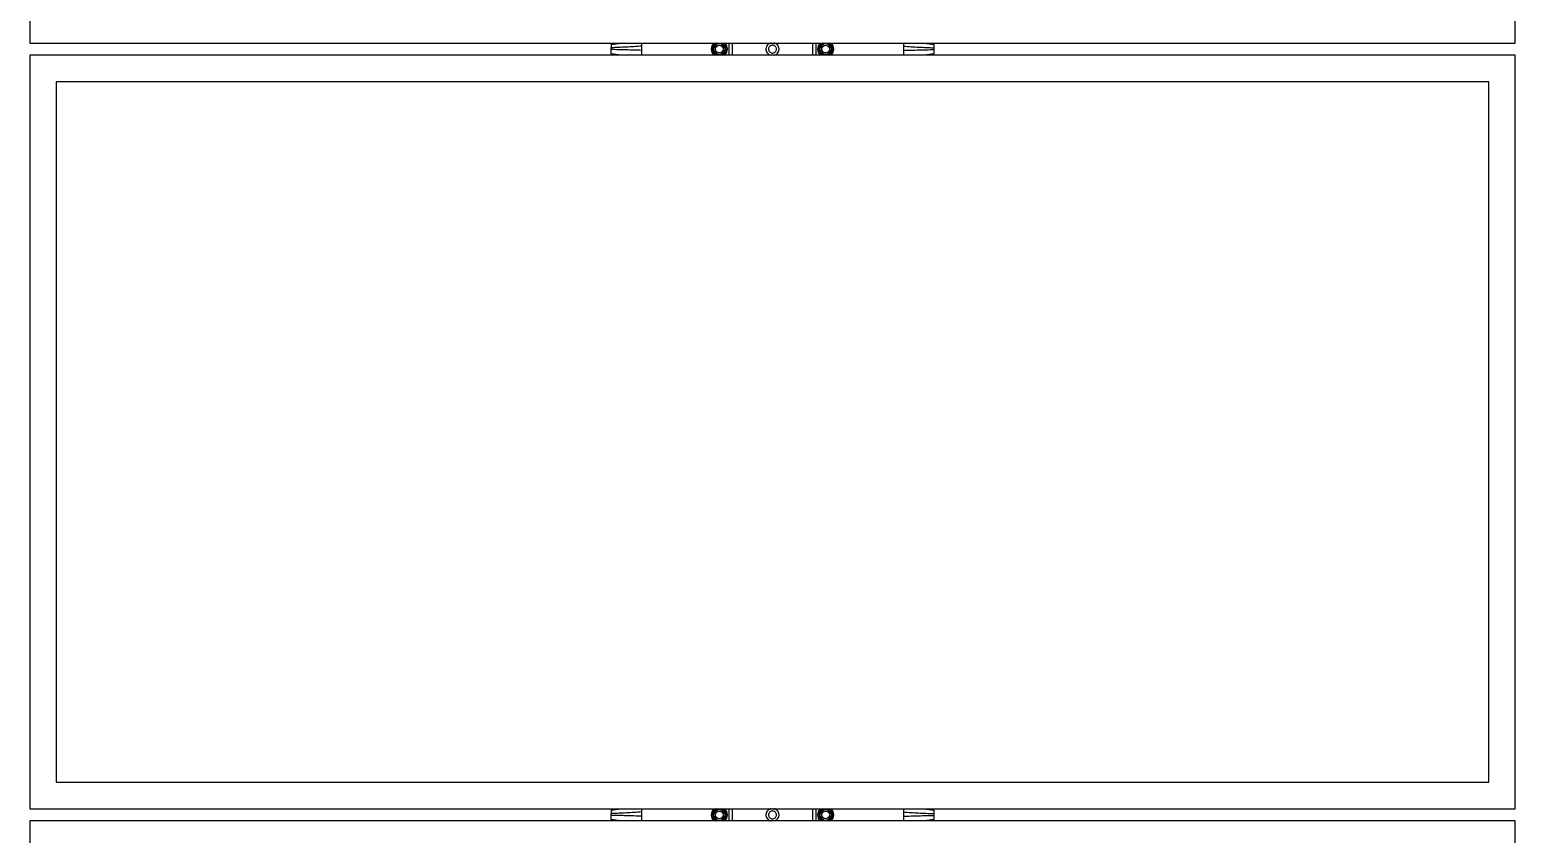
# Model space of a CAD drawing. Header units: feet. Extents: x -21 to 5170, y -254 to 1413.
# Drawn here: x 691.4 to 781, y 347.6 to 396.1 of the extents above; entities that cross this region are included whole.
import ezdxf

# ---------------------------------------------------------------- set-up
doc = ezdxf.new("R2010")
doc.units = ezdxf.units.FT
doc.header["$MEASUREMENT"] = 0
doc.layers.add('E-ARRY-TABL', color=9, linetype='Continuous')

msp = doc.modelspace()

# ---------------------------------------------------------------- linework, layer by layer
at = {"layer": 'E-ARRY-TABL'}
for p, q in [((691.43656, 440.67138), (691.43656, 395.26059)), ((780.97639, 395.26059), (780.97639, 440.67138)), ((691.43656, 395.26059), (780.97639, 395.26059)), ((726.47886, 395.18096), (727.06491, 395.26059)), ((732.66805, 395.25262), (732.67681, 395.26059)), ((732.66805, 395.25262), (732.67681, 395.26059)), ((733.04274, 395.26059), (733.17131, 395.18598)), ((733.18062, 395.26059), (733.20658, 395.24675)), ((739.07921, 395.25482), (739.08559, 395.26059)), ((739.07921, 395.25482), (739.08559, 395.26059)), ((745.34805, 395.26059), (745.93409, 395.18096)), ((780.97639, 394.52816), (691.43656, 394.52816)), ((691.43656, 394.52816), (691.43656, 349.11737)), ((727.06564, 394.52816), (726.47886, 394.60779)), ((733.33612, 394.53613), (733.32736, 394.52816)), ((739.23234, 394.52816), (739.20405, 394.54336)), ((739.36827, 394.52816), (739.23972, 394.6039)), ((739.36827, 394.52816), (739.23972, 394.6039)), ((739.74253, 394.53393), (739.73614, 394.52816)), ((745.93409, 394.60779), (745.34731, 394.52816)), ((780.97639, 349.11737), (780.97639, 394.52816)), ((779.37419, 392.92596), (693.03876, 392.92596)), ((693.03876, 392.92596), (693.03876, 350.71956)), ((779.37419, 350.71956), (779.37419, 392.92596)), ((693.03876, 350.71956), (779.37419, 350.71956)), ((691.43656, 349.11737), (780.97639, 349.11737)), ((691.43656, 348.38494), (691.43656, 302.97415)), ((780.97639, 348.38494), (691.43656, 348.38494)), ((726.47886, 349.03774), (727.06491, 349.11737)), ((727.06564, 348.38494), (726.47886, 348.46456)), ((732.66805, 349.10939), (732.67681, 349.11737)), ((733.04274, 349.11737), (733.17131, 349.04276)), ((733.18062, 349.11737), (733.20658, 349.10353)), ((733.33612, 348.39291), (733.32736, 348.38494)), ((739.07921, 349.1116), (739.08559, 349.11737)), ((739.23234, 348.38494), (739.20405, 348.40014)), ((739.36827, 348.38494), (739.23972, 348.46068)), ((739.74253, 348.39071), (739.73614, 348.38494)), ((745.93409, 348.46456), (745.34731, 348.38494)), ((745.34805, 349.11737), (745.93409, 349.03774)), ((780.97639, 302.97415), (780.97639, 348.38494))]:
    msp.add_line(p, q, dxfattribs=at)
for centre, radius in [((733.00209, 394.89438), 0.33715), ((733.00209, 394.89438), 0.24051), ((733.00209, 394.89438), 0.22889), ((739.41087, 394.89438), 0.33715), ((739.41087, 394.89438), 0.24051), ((739.41087, 394.89438), 0.22889), ((733.00209, 348.75115), 0.33715), ((733.00209, 348.75115), 0.24051), ((733.00209, 348.75115), 0.22889), ((739.41087, 348.75115), 0.33715), ((739.41087, 348.75115), 0.24051), ((739.41087, 348.75115), 0.22889)]:
    msp.add_circle(centre, radius, dxfattribs=at)
for centre, radius, start, end in [((733.00209, 394.89438), 0.48981, 132.9975613, 228.3883683), ((733.00209, 394.89438), 0.40742, 115.9892336, 244.0107664), ((733.00209, 394.89438), 0.40742, 295.9892336, 59.8725613), ((733.00209, 394.89438), 0.48981, 312.9975613, 48.3883881), ((739.41087, 394.89438), 0.48981, 132.6184959, 228.3883683), ((739.41087, 394.89438), 0.40742, 115.9892336, 239.4934959), ((739.41087, 394.89438), 0.40742, 295.9892336, 64.0107664), ((739.41087, 394.89438), 0.48981, 312.6184959, 48.3883881), ((733.00209, 348.75115), 0.48981, 132.9975613, 228.3883683), ((733.00209, 348.75115), 0.40742, 115.9892336, 244.0107664), ((733.00209, 348.75115), 0.40742, 295.9892336, 59.8725613), ((733.00209, 348.75115), 0.48981, 312.9975613, 48.3883881), ((739.41087, 348.75115), 0.48981, 132.6184959, 228.3883683), ((739.41087, 348.75115), 0.40742, 115.9892336, 239.4934959), ((739.41087, 348.75115), 0.40742, 295.9892336, 64.0107664), ((739.41087, 348.75115), 0.48981, 312.6184959, 48.3883881)]:
    msp.add_arc(centre, radius, start, end, dxfattribs=at)
for points, knots in [([(726.47886, 395.26059), (726.47886, 395.25212), (726.47886, 395.21044), (726.47886, 395.19404), (726.47886, 395.18096)], [0, 0, 0, 0, 0.20325176, 1, 1, 1, 1]), ([(726.47886, 395.18096), (726.47886, 395.16604), (726.47886, 395.13787), (726.47886, 395.10588), (726.47886, 395.07965), (726.47886, 395.0362), (726.47886, 394.99729), (726.47886, 394.97496), (726.47886, 394.97261)], [0, 0, 0, 0, 0.33678176, 0.63541447, 0.76243525, 0.8746394, 0.98681762, 1, 1, 1, 1]), ([(728.31681, 395.06991), (728.01073, 395.04953), (727.39861, 395.00879), (726.78543, 394.98467), (726.47886, 394.97261)], [0, 0, 0, 0, 0.50005003, 1, 1, 1, 1]), ([(726.47886, 394.86457), (726.47886, 394.8678), (726.47886, 394.87235), (726.47886, 394.87957), (726.47886, 394.88404), (726.47886, 394.88767), (726.47886, 394.88911), (726.47886, 394.89201), (726.47886, 394.89678), (726.47886, 394.90342), (726.47886, 394.91199), (726.47886, 394.92556), (726.47886, 394.94608), (726.47886, 394.9629), (726.47886, 394.97261)], [0, 0, 0, 0, 0.08879268, 0.12526657, 0.19819658, 0.21143495, 0.2246733, 0.23791163, 0.29086497, 0.35553149, 0.42020743, 0.52626341, 0.72662599, 1, 1, 1, 1]), ([(728.31469, 395.26059), (728.31504, 395.24809), (728.31584, 395.2198), (728.31661, 395.15456), (728.31674, 395.098), (728.31681, 395.06991)], [0, 0, 0, 0, 0.28487701, 0.64472297, 1, 1, 1, 1]), ([(728.31681, 395.06991), (728.31673, 395.0306), (728.31664, 394.9836), (728.31635, 394.92822), (728.3163, 394.90331), (728.31629, 394.88224), (728.31636, 394.86696), (728.31636, 394.856), (728.31645, 394.83998), (728.31654, 394.82503), (728.31659, 394.81594)], [0, 0, 0, 0, 0.47390056, 0.56658419, 0.64609734, 0.76528998, 0.81285189, 0.82468891, 0.89350459, 1, 1, 1, 1]), ([(732.66451, 394.70047), (732.66458, 394.73209), (732.66472, 394.79589), (732.66487, 394.86185), (732.66494, 394.89513)], [0, 0, 0, 0, 0.49545796, 1, 1, 1, 1]), ([(732.66494, 394.89513), (732.66495, 394.89974), (732.6651, 394.96547), (732.66524, 395.02989), (732.66537, 395.08978)], [0, 0, 0, 0, 0.07022032, 1, 1, 1, 1]), ([(732.66537, 395.08978), (732.69278, 395.10552), (732.74811, 395.1373), (732.80531, 395.17015), (732.83416, 395.18673)], [0, 0, 0, 0, 0.49545796, 1, 1, 1, 1]), ([(732.83416, 395.18673), (732.83817, 395.18903), (732.88158, 395.21397), (732.92413, 395.23841), (732.96276, 395.26059)], [0, 0, 0, 0, 0.09219659, 1, 1, 1, 1]), ([(733.17131, 395.18598), (733.18516, 395.17794), (733.24214, 395.14488), (733.29765, 395.11266), (733.33967, 395.08828)], [0, 0, 0, 0, 0.24316571, 1, 1, 1, 1]), ([(733.33923, 394.89363), (733.33922, 394.88901), (733.33908, 394.82328), (733.33893, 394.75886), (733.3388, 394.69897)], [0, 0, 0, 0, 0.07022032, 1, 1, 1, 1]), ([(733.33967, 395.08828), (733.3396, 395.05667), (733.33945, 394.99286), (733.33931, 394.9269), (733.33923, 394.89363)], [0, 0, 0, 0, 0.49545796, 1, 1, 1, 1]), ([(733.56953, 395.26059), (733.56975, 395.23204), (733.5716, 394.98791), (733.57027, 394.74376), (733.5691, 394.52816)], [0, 0, 0, 0, 0.11695965, 1, 1, 1, 1]), ([(733.7978, 394.52816), (733.79862, 394.74422), (733.79954, 394.98837), (733.79807, 395.23251), (733.7979, 395.26059)], [0, 0, 0, 0, 0.88496735, 1, 1, 1, 1]), ([(736.13535, 395.26059), (736.11578, 395.25835), (736.05271, 395.25112), (735.95766, 395.19575), (735.86635, 395.10238), (735.81334, 394.98245), (735.80502, 394.85312), (735.84196, 394.72863), (735.91979, 394.6244), (736.01958, 394.55189), (736.09556, 394.53534), (736.12849, 394.52816)], [0, 0, 0, 0, 0.05546714, 0.17874011, 0.30106824, 0.42207478, 0.54148605, 0.66055055, 0.78149386, 0.90531594, 1, 1, 1, 1]), ([(736.4382, 394.94661), (736.44155, 394.92015), (736.44724, 394.87534), (736.42984, 394.80502), (736.3944, 394.7417), (736.33358, 394.68844), (736.25877, 394.65806), (736.17772, 394.654), (736.09973, 394.67709), (736.03404, 394.72453), (735.98781, 394.79067), (735.96582, 394.8685), (735.97073, 394.9495), (735.99184, 394.99956), (736.02041, 395.04441), (736.05667, 395.08449), (736.12746, 395.12312), (736.20735, 395.13644), (736.28758, 395.12254), (736.35801, 395.08281), (736.41306, 395.02265), (736.42984, 394.9719), (736.4382, 394.94661)], [0, 0, 0, 0, 0.05318276, 0.09005186, 0.14393099, 0.19750813, 0.25069383, 0.30399741, 0.357752, 0.41158851, 0.46500708, 0.51815786, 0.57160806, 0.62534802, 0.6254612, 0.67918991, 0.73247166, 0.7856688, 0.83927645, 0.89315627, 0.94674062, 1, 1, 1, 1]), ([(736.60016, 394.85166), (736.60085, 394.89406), (736.60224, 394.97915), (736.54818, 395.09903), (736.45881, 395.19333), (736.36256, 395.25037), (736.29774, 395.2581), (736.27686, 395.26059)], [0, 0, 0, 0, 0.21832836, 0.43818827, 0.66225644, 0.89122321, 1, 1, 1, 1]), ([(738.61501, 395.26059), (738.61433, 395.04128), (738.61358, 394.79713), (738.61485, 394.55299), (738.61498, 394.52816)], [0, 0, 0, 0, 0.89827738, 1, 1, 1, 1]), ([(738.84341, 394.52816), (738.84321, 394.55349), (738.84133, 394.79762), (738.84267, 395.04177), (738.84387, 395.26059)], [0, 0, 0, 0, 0.10376783, 1, 1, 1, 1]), ([(739.07201, 394.70271), (739.07229, 394.73432), (739.07286, 394.79812), (739.07344, 394.86408), (739.07373, 394.89736)], [0, 0, 0, 0, 0.49545796, 1, 1, 1, 1]), ([(739.07373, 394.89736), (739.07377, 394.90197), (739.07435, 394.9677), (739.07492, 395.03211), (739.07545, 395.092)], [0, 0, 0, 0, 0.07022032, 1, 1, 1, 1]), ([(739.07545, 395.092), (739.10297, 395.10756), (739.15851, 395.13898), (739.21592, 395.17145), (739.24488, 395.18783)], [0, 0, 0, 0, 0.49545796, 1, 1, 1, 1]), ([(739.24488, 395.18783), (739.2489, 395.19011), (739.29233, 395.21467), (739.33489, 395.23875), (739.37352, 395.26059)], [0, 0, 0, 0, 0.09251655, 1, 1, 1, 1]), ([(739.45347, 395.26059), (739.48237, 395.24356), (739.52473, 395.2186), (739.56821, 395.19299), (739.58202, 395.18485)], [0, 0, 0, 0, 0.68234647, 1, 1, 1, 1]), ([(739.58202, 395.18485), (739.626, 395.15894), (739.68279, 395.12548), (739.73741, 395.09329), (739.74972, 395.08604)], [0, 0, 0, 0, 0.77461933, 1, 1, 1, 1]), ([(739.748, 394.8914), (739.74796, 394.88678), (739.74738, 394.82105), (739.74681, 394.75664), (739.74628, 394.69675)], [0, 0, 0, 0, 0.07022032, 1, 1, 1, 1]), ([(739.74972, 395.08604), (739.74944, 395.05443), (739.74888, 394.99063), (739.7483, 394.92467), (739.748, 394.8914)], [0, 0, 0, 0, 0.49545796, 1, 1, 1, 1]), ([(744.09835, 395.26059), (744.09815, 395.25556), (744.09735, 395.23541), (744.09645, 395.17215), (744.09625, 395.10418), (744.09614, 395.06991)], [0, 0, 0, 0, 0.14153086, 0.56714468, 1, 1, 1, 1]), ([(744.09614, 395.06991), (744.09622, 395.0306), (744.09632, 394.9836), (744.0966, 394.92822), (744.09665, 394.90331), (744.09666, 394.88224), (744.0966, 394.86696), (744.09659, 394.856), (744.09651, 394.83998), (744.09642, 394.82503), (744.09636, 394.81594)], [0, 0, 0, 0, 0.47390056, 0.56658419, 0.64609734, 0.76528998, 0.81285189, 0.82468891, 0.89350459, 1, 1, 1, 1]), ([(744.09614, 395.06991), (744.40223, 395.04953), (745.01434, 395.00879), (745.62753, 394.98467), (745.93409, 394.97261)], [0, 0, 0, 0, 0.50005003, 1, 1, 1, 1]), ([(745.93409, 395.18096), (745.93409, 395.19468), (745.93409, 395.21123), (745.93409, 395.25339), (745.93409, 395.26059)], [0, 0, 0, 0, 0.82924583, 1, 1, 1, 1]), ([(745.93409, 395.18096), (745.93409, 395.1659), (745.93409, 395.13608), (745.93409, 395.10709), (745.93409, 395.07249), (745.93409, 395.02645), (745.93409, 394.9898), (745.93409, 394.97261)], [0, 0, 0, 0, 0.33226531, 0.65749152, 0.78830451, 0.90070504, 1, 1, 1, 1]), ([(745.93409, 394.97261), (745.93409, 394.95929), (745.93409, 394.94082), (745.93409, 394.92049), (745.93409, 394.9125), (745.93409, 394.90452), (745.93409, 394.89721), (745.93409, 394.89056), (745.93409, 394.88889), (745.93409, 394.88657), (745.93409, 394.88358), (745.93409, 394.87826), (745.93409, 394.87192), (745.93409, 394.86692), (745.93409, 394.86457)], [0, 0, 0, 0, 0.37846039, 0.52505981, 0.56152037, 0.59798215, 0.74387586, 0.76219315, 0.78042261, 0.78953734, 0.82599699, 0.8624566, 0.93540184, 1, 1, 1, 1]), ([(726.47886, 394.60779), (726.47886, 394.61284), (726.47886, 394.64234), (726.47886, 394.66884), (726.47886, 394.71453), (726.47886, 394.75645), (726.47886, 394.80768), (726.47886, 394.84544), (726.47886, 394.86457)], [0, 0, 0, 0, 0.10440808, 0.6100925, 0.71322901, 0.81638141, 0.90695804, 1, 1, 1, 1]), ([(728.31659, 394.81594), (728.01043, 394.82667), (727.39814, 394.84814), (726.78527, 394.8591), (726.47886, 394.86457)], [0, 0, 0, 0, 0.5000369, 1, 1, 1, 1]), ([(726.47886, 394.60779), (726.47886, 394.59407), (726.47886, 394.57752), (726.47886, 394.53536), (726.47886, 394.52816)], [0, 0, 0, 0, 0.82924583, 1, 1, 1, 1]), ([(728.31659, 394.81594), (728.3167, 394.7874), (728.31693, 394.726), (728.31664, 394.64015), (728.31589, 394.56969), (728.31504, 394.54058), (728.31468, 394.52816)], [0, 0, 0, 0, 0.23768233, 0.51129798, 0.79146028, 1, 1, 1, 1]), ([(732.83286, 394.60277), (732.78871, 394.6284), (732.7317, 394.66148), (732.67687, 394.6933), (732.66451, 394.70047)], [0, 0, 0, 0, 0.77461933, 1, 1, 1, 1]), ([(732.96144, 394.52816), (732.93258, 394.54491), (732.89021, 394.5695), (732.84673, 394.59473), (732.83286, 394.60277)], [0, 0, 0, 0, 0.68117419, 1, 1, 1, 1]), ([(733.17001, 394.60202), (733.16601, 394.59972), (733.12259, 394.57478), (733.08004, 394.55035), (733.04142, 394.52816)], [0, 0, 0, 0, 0.09219659, 1, 1, 1, 1]), ([(733.3388, 394.69897), (733.31139, 394.68323), (733.25606, 394.65145), (733.19887, 394.6186), (733.17001, 394.60202)], [0, 0, 0, 0, 0.49545796, 1, 1, 1, 1]), ([(736.29863, 394.52816), (736.33846, 394.54055), (736.42004, 394.56593), (736.51859, 394.65144), (736.58087, 394.75171), (736.59461, 394.82288), (736.60016, 394.85166)], [0, 0, 0, 0, 0.26374459, 0.54015918, 0.81403697, 1, 1, 1, 1]), ([(739.23972, 394.6039), (739.22592, 394.61203), (739.16917, 394.64547), (739.11387, 394.67805), (739.07201, 394.70271)], [0, 0, 0, 0, 0.24316571, 1, 1, 1, 1]), ([(739.57685, 394.60092), (739.57284, 394.59865), (739.5294, 394.57408), (739.48684, 394.55001), (739.44822, 394.52816)], [0, 0, 0, 0, 0.09251655, 1, 1, 1, 1]), ([(739.74628, 394.69675), (739.71877, 394.68119), (739.66323, 394.64977), (739.60582, 394.6173), (739.57685, 394.60092)], [0, 0, 0, 0, 0.49545796, 1, 1, 1, 1]), ([(744.09636, 394.81594), (744.09624, 394.78291), (744.09599, 394.71178), (744.09649, 394.61732), (744.09733, 394.55329), (744.09814, 394.53318), (744.09834, 394.52816)], [0, 0, 0, 0, 0.27287863, 0.58761891, 0.89709364, 1, 1, 1, 1]), ([(744.09636, 394.81594), (744.40253, 394.82667), (745.01481, 394.84814), (745.62768, 394.8591), (745.93409, 394.86457)], [0, 0, 0, 0, 0.5000369, 1, 1, 1, 1]), ([(745.93409, 394.86457), (745.93409, 394.84587), (745.93409, 394.80595), (745.93409, 394.75301), (745.93409, 394.70956), (745.93409, 394.6826), (745.93409, 394.65087), (745.93409, 394.62254), (745.93409, 394.60779)], [0, 0, 0, 0, 0.0909871, 0.19422226, 0.29748069, 0.41285151, 0.69427365, 1, 1, 1, 1]), ([(745.93409, 394.52816), (745.93409, 394.53663), (745.93409, 394.57831), (745.93409, 394.59472), (745.93409, 394.60779)], [0, 0, 0, 0, 0.20325176, 1, 1, 1, 1]), ([(726.47886, 349.11737), (726.47886, 349.1089), (726.47886, 349.06722), (726.47886, 349.05081), (726.47886, 349.03774)], [0, 0, 0, 0, 0.20325176, 1, 1, 1, 1]), ([(726.47886, 349.03774), (726.47886, 349.02281), (726.47886, 348.99464), (726.47886, 348.96266), (726.47886, 348.93643), (726.47886, 348.89297), (726.47886, 348.85406), (726.47886, 348.83173), (726.47886, 348.82939)], [0, 0, 0, 0, 0.33678176, 0.63541447, 0.76243525, 0.8746394, 0.98681762, 1, 1, 1, 1]), ([(728.31681, 348.92669), (728.01073, 348.90631), (727.39861, 348.86557), (726.78543, 348.84144), (726.47886, 348.82938)], [0, 0, 0, 0, 0.50005003, 1, 1, 1, 1]), ([(726.47886, 348.72135), (726.47886, 348.72458), (726.47886, 348.72913), (726.47886, 348.73635), (726.47886, 348.74082), (726.47886, 348.74444), (726.47886, 348.74589), (726.47886, 348.74879), (726.47886, 348.75355), (726.47886, 348.7602), (726.47886, 348.76877), (726.47886, 348.78234), (726.47886, 348.80286), (726.47886, 348.81968), (726.47886, 348.82939)], [0, 0, 0, 0, 0.08879268, 0.12526657, 0.19819658, 0.21143495, 0.2246733, 0.23791163, 0.29086497, 0.35553149, 0.42020743, 0.52626341, 0.72662599, 1, 1, 1, 1]), ([(728.31659, 348.67272), (728.01043, 348.68345), (727.39814, 348.70492), (726.78527, 348.71587), (726.47886, 348.72135)], [0, 0, 0, 0, 0.5000369, 1, 1, 1, 1]), ([(726.47886, 348.46456), (726.47886, 348.46961), (726.47886, 348.49912), (726.47886, 348.52561), (726.47886, 348.57131), (726.47886, 348.61323), (726.47886, 348.66445), (726.47886, 348.70222), (726.47886, 348.72135)], [0, 0, 0, 0, 0.10440808, 0.6100925, 0.71322901, 0.81638141, 0.90695804, 1, 1, 1, 1]), ([(726.47886, 348.46456), (726.47886, 348.45084), (726.47886, 348.4343), (726.47886, 348.39214), (726.47886, 348.38494)], [0, 0, 0, 0, 0.82924583, 1, 1, 1, 1]), ([(728.31659, 348.67272), (728.3167, 348.64417), (728.31693, 348.58278), (728.31664, 348.49693), (728.31589, 348.42647), (728.31504, 348.39736), (728.31468, 348.38494)], [0, 0, 0, 0, 0.23768233, 0.51129798, 0.79146028, 1, 1, 1, 1]), ([(728.31469, 349.11737), (728.31504, 349.10487), (728.31584, 349.07658), (728.31661, 349.01133), (728.31674, 348.95478), (728.31681, 348.92669)], [0, 0, 0, 0, 0.28487701, 0.64472297, 1, 1, 1, 1]), ([(728.31681, 348.92669), (728.31673, 348.88737), (728.31664, 348.84038), (728.31635, 348.78499), (728.3163, 348.76008), (728.31629, 348.73902), (728.31636, 348.72374), (728.31636, 348.71277), (728.31645, 348.69676), (728.31654, 348.6818), (728.31659, 348.67272)], [0, 0, 0, 0, 0.47390056, 0.56658419, 0.64609734, 0.76528998, 0.81285189, 0.82468891, 0.89350459, 1, 1, 1, 1]), ([(732.66451, 348.55725), (732.66458, 348.58886), (732.66472, 348.65267), (732.66487, 348.71862), (732.66494, 348.7519)], [0, 0, 0, 0, 0.49545796, 1, 1, 1, 1]), ([(732.83286, 348.45955), (732.78871, 348.48517), (732.7317, 348.51826), (732.67687, 348.55008), (732.66451, 348.55725)], [0, 0, 0, 0, 0.77461933, 1, 1, 1, 1]), ([(732.66494, 348.7519), (732.66495, 348.75652), (732.6651, 348.82225), (732.66524, 348.88666), (732.66537, 348.94655)], [0, 0, 0, 0, 0.07022032, 1, 1, 1, 1]), ([(732.66537, 348.94655), (732.69278, 348.9623), (732.74811, 348.99408), (732.80531, 349.02693), (732.83416, 349.04351)], [0, 0, 0, 0, 0.49545796, 1, 1, 1, 1]), ([(732.96144, 348.38494), (732.93258, 348.40168), (732.89021, 348.42627), (732.84673, 348.45151), (732.83286, 348.45955)], [0, 0, 0, 0, 0.68117419, 1, 1, 1, 1]), ([(732.83416, 349.04351), (732.83817, 349.0458), (732.88158, 349.07074), (732.92413, 349.09518), (732.96276, 349.11737)], [0, 0, 0, 0, 0.09219659, 1, 1, 1, 1]), ([(733.17001, 348.4588), (733.16601, 348.4565), (733.12259, 348.43156), (733.08004, 348.40712), (733.04142, 348.38494)], [0, 0, 0, 0, 0.09219659, 1, 1, 1, 1]), ([(733.3388, 348.55575), (733.31139, 348.54001), (733.25606, 348.50823), (733.19887, 348.47538), (733.17001, 348.4588)], [0, 0, 0, 0, 0.49545796, 1, 1, 1, 1]), ([(733.17131, 349.04276), (733.18516, 349.03472), (733.24214, 349.00165), (733.29765, 348.96944), (733.33967, 348.94505)], [0, 0, 0, 0, 0.24316571, 1, 1, 1, 1]), ([(733.33923, 348.7504), (733.33922, 348.74579), (733.33908, 348.68006), (733.33893, 348.61564), (733.3388, 348.55575)], [0, 0, 0, 0, 0.07022032, 1, 1, 1, 1]), ([(733.33967, 348.94505), (733.3396, 348.91344), (733.33945, 348.84964), (733.33931, 348.78368), (733.33923, 348.7504)], [0, 0, 0, 0, 0.49545796, 1, 1, 1, 1]), ([(733.56953, 349.11737), (733.56975, 349.08882), (733.5716, 348.84468), (733.57027, 348.60053), (733.5691, 348.38494)], [0, 0, 0, 0, 0.11695965, 1, 1, 1, 1]), ([(733.7978, 348.38494), (733.79862, 348.601), (733.79954, 348.84515), (733.79807, 349.08929), (733.7979, 349.11737)], [0, 0, 0, 0, 0.88496735, 1, 1, 1, 1]), ([(736.13535, 349.11737), (736.11578, 349.11513), (736.05271, 349.1079), (735.95766, 349.05252), (735.86635, 348.95916), (735.81334, 348.83922), (735.80502, 348.7099), (735.84196, 348.58541), (735.91979, 348.48118), (736.01958, 348.40867), (736.09556, 348.39211), (736.12849, 348.38494)], [0, 0, 0, 0, 0.05546714, 0.17874011, 0.30106824, 0.42207478, 0.54148605, 0.66055055, 0.78149386, 0.90531594, 1, 1, 1, 1]), ([(736.4382, 348.80339), (736.44155, 348.77692), (736.44724, 348.73212), (736.42984, 348.6618), (736.3944, 348.59848), (736.33358, 348.54522), (736.25877, 348.51484), (736.17772, 348.51078), (736.09973, 348.53386), (736.03404, 348.5813), (735.98781, 348.64745), (735.96582, 348.72528), (735.97073, 348.80627), (735.99184, 348.85634), (736.02041, 348.90118), (736.05667, 348.94126), (736.12746, 348.9799), (736.20735, 348.99322), (736.28758, 348.97932), (736.35801, 348.93958), (736.41306, 348.87942), (736.42984, 348.82868), (736.4382, 348.80339)], [0, 0, 0, 0, 0.05318276, 0.09005186, 0.14393099, 0.19750813, 0.25069383, 0.30399741, 0.357752, 0.41158851, 0.46500708, 0.51815786, 0.57160806, 0.62534802, 0.6254612, 0.67918991, 0.73247166, 0.7856688, 0.83927645, 0.89315627, 0.94674062, 1, 1, 1, 1]), ([(736.60016, 348.70843), (736.60085, 348.75083), (736.60224, 348.83593), (736.54818, 348.95581), (736.45881, 349.05011), (736.36256, 349.10714), (736.29774, 349.11488), (736.27686, 349.11737)], [0, 0, 0, 0, 0.21832836, 0.43818827, 0.66225644, 0.89122321, 1, 1, 1, 1]), ([(736.29863, 348.38494), (736.33846, 348.39733), (736.42004, 348.42271), (736.51859, 348.50822), (736.58087, 348.60848), (736.59461, 348.67965), (736.60016, 348.70843)], [0, 0, 0, 0, 0.26374459, 0.54015918, 0.81403697, 1, 1, 1, 1]), ([(738.61501, 349.11737), (738.61433, 348.89806), (738.61358, 348.65391), (738.61485, 348.40977), (738.61498, 348.38494)], [0, 0, 0, 0, 0.89827738, 1, 1, 1, 1]), ([(738.84341, 348.38494), (738.84321, 348.41027), (738.84133, 348.6544), (738.84267, 348.89855), (738.84387, 349.11737)], [0, 0, 0, 0, 0.10376783, 1, 1, 1, 1]), ([(739.07201, 348.55949), (739.07229, 348.5911), (739.07286, 348.6549), (739.07344, 348.72086), (739.07373, 348.75413)], [0, 0, 0, 0, 0.49545796, 1, 1, 1, 1]), ([(739.23972, 348.46068), (739.22592, 348.46881), (739.16917, 348.50225), (739.11387, 348.53483), (739.07201, 348.55949)], [0, 0, 0, 0, 0.24316571, 1, 1, 1, 1]), ([(739.07373, 348.75413), (739.07377, 348.75875), (739.07435, 348.82448), (739.07492, 348.88889), (739.07545, 348.94878)], [0, 0, 0, 0, 0.07022032, 1, 1, 1, 1]), ([(739.07545, 348.94878), (739.10297, 348.96434), (739.15851, 348.99575), (739.21592, 349.02823), (739.24488, 349.04461)], [0, 0, 0, 0, 0.49545796, 1, 1, 1, 1]), ([(739.24488, 349.04461), (739.2489, 349.04688), (739.29233, 349.07145), (739.33489, 349.09552), (739.37352, 349.11737)], [0, 0, 0, 0, 0.09251655, 1, 1, 1, 1]), ([(739.57685, 348.4577), (739.57284, 348.45542), (739.5294, 348.43086), (739.48684, 348.40678), (739.44822, 348.38494)], [0, 0, 0, 0, 0.09251655, 1, 1, 1, 1]), ([(739.45347, 349.11737), (739.48237, 349.10034), (739.52473, 349.07538), (739.56821, 349.04977), (739.58202, 349.04163)], [0, 0, 0, 0, 0.68234647, 1, 1, 1, 1]), ([(739.74628, 348.55353), (739.71877, 348.53796), (739.66323, 348.50655), (739.60582, 348.47408), (739.57685, 348.4577)], [0, 0, 0, 0, 0.49545796, 1, 1, 1, 1]), ([(739.58202, 349.04163), (739.626, 349.01571), (739.68279, 348.98226), (739.73741, 348.95007), (739.74972, 348.94282)], [0, 0, 0, 0, 0.77461933, 1, 1, 1, 1]), ([(739.748, 348.74817), (739.74796, 348.74356), (739.74738, 348.67783), (739.74681, 348.61342), (739.74628, 348.55353)], [0, 0, 0, 0, 0.07022032, 1, 1, 1, 1]), ([(739.74972, 348.94282), (739.74944, 348.91121), (739.74888, 348.8474), (739.7483, 348.78145), (739.748, 348.74817)], [0, 0, 0, 0, 0.49545796, 1, 1, 1, 1]), ([(744.09636, 348.67272), (744.09624, 348.63969), (744.09599, 348.56856), (744.09649, 348.4741), (744.09733, 348.41007), (744.09814, 348.38996), (744.09834, 348.38494)], [0, 0, 0, 0, 0.27287863, 0.58761891, 0.89709364, 1, 1, 1, 1]), ([(744.09835, 349.11737), (744.09815, 349.11234), (744.09735, 349.09218), (744.09645, 349.02893), (744.09625, 348.96096), (744.09614, 348.92669)], [0, 0, 0, 0, 0.14153086, 0.56714468, 1, 1, 1, 1]), ([(744.09614, 348.92669), (744.09622, 348.88737), (744.09632, 348.84038), (744.0966, 348.78499), (744.09665, 348.76008), (744.09666, 348.73902), (744.0966, 348.72374), (744.09659, 348.71277), (744.09651, 348.69676), (744.09642, 348.6818), (744.09636, 348.67272)], [0, 0, 0, 0, 0.47390056, 0.56658419, 0.64609734, 0.76528998, 0.81285189, 0.82468891, 0.89350459, 1, 1, 1, 1]), ([(744.09614, 348.92669), (744.40223, 348.90631), (745.01434, 348.86557), (745.62753, 348.84144), (745.93409, 348.82938)], [0, 0, 0, 0, 0.50005003, 1, 1, 1, 1]), ([(744.09636, 348.67272), (744.40253, 348.68345), (745.01481, 348.70492), (745.62768, 348.71587), (745.93409, 348.72135)], [0, 0, 0, 0, 0.5000369, 1, 1, 1, 1]), ([(745.93409, 349.03774), (745.93409, 349.05146), (745.93409, 349.06801), (745.93409, 349.11017), (745.93409, 349.11737)], [0, 0, 0, 0, 0.82924583, 1, 1, 1, 1]), ([(745.93409, 349.03774), (745.93409, 349.02267), (745.93409, 348.99286), (745.93409, 348.96387), (745.93409, 348.92927), (745.93409, 348.88323), (745.93409, 348.84658), (745.93409, 348.82938)], [0, 0, 0, 0, 0.33226531, 0.65749152, 0.78830451, 0.90070504, 1, 1, 1, 1]), ([(745.93409, 348.82938), (745.93409, 348.81607), (745.93409, 348.7976), (745.93409, 348.77727), (745.93409, 348.76927), (745.93409, 348.7613), (745.93409, 348.75398), (745.93409, 348.74733), (745.93409, 348.74567), (745.93409, 348.74334), (745.93409, 348.74035), (745.93409, 348.73504), (745.93409, 348.72869), (745.93409, 348.7237), (745.93409, 348.72135)], [0, 0, 0, 0, 0.37846039, 0.52505981, 0.56152037, 0.59798215, 0.74387586, 0.76219315, 0.78042261, 0.78953734, 0.82599699, 0.8624566, 0.93540184, 1, 1, 1, 1]), ([(745.93409, 348.72135), (745.93409, 348.70265), (745.93409, 348.66273), (745.93409, 348.60979), (745.93409, 348.56633), (745.93409, 348.53938), (745.93409, 348.50765), (745.93409, 348.47932), (745.93409, 348.46456)], [0, 0, 0, 0, 0.0909871, 0.19422226, 0.29748069, 0.41285151, 0.69427365, 1, 1, 1, 1]), ([(745.93409, 348.38494), (745.93409, 348.39341), (745.93409, 348.43509), (745.93409, 348.45149), (745.93409, 348.46456)], [0, 0, 0, 0, 0.20325176, 1, 1, 1, 1])]:
    msp.add_open_spline(points, degree=3, knots=knots, dxfattribs=at)

doc.saveas('drawing.dxf')
